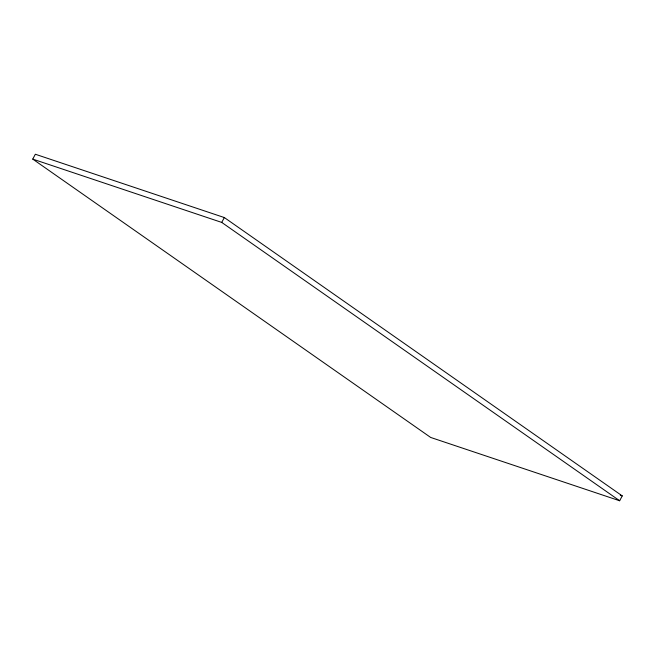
<?xml version="1.0" encoding="UTF-8"?>
<svg xmlns="http://www.w3.org/2000/svg" width="655" height="655" viewBox="0 0 655 655"><rect width="100%" height="100%" fill="white"/><g stroke="black" fill="none" stroke-linecap="round" stroke-linejoin="round"><path stroke-width="0.98" d="M32.75 159.108L35.345 154.244L224.329 217.55L622.25 495.892L619.655 500.756L430.671 437.45L32.75 159.108L221.734 222.413L619.655 500.756M221.734 222.413L224.329 217.55M620.31 495.245L622.25 495.892"/></g></svg>
